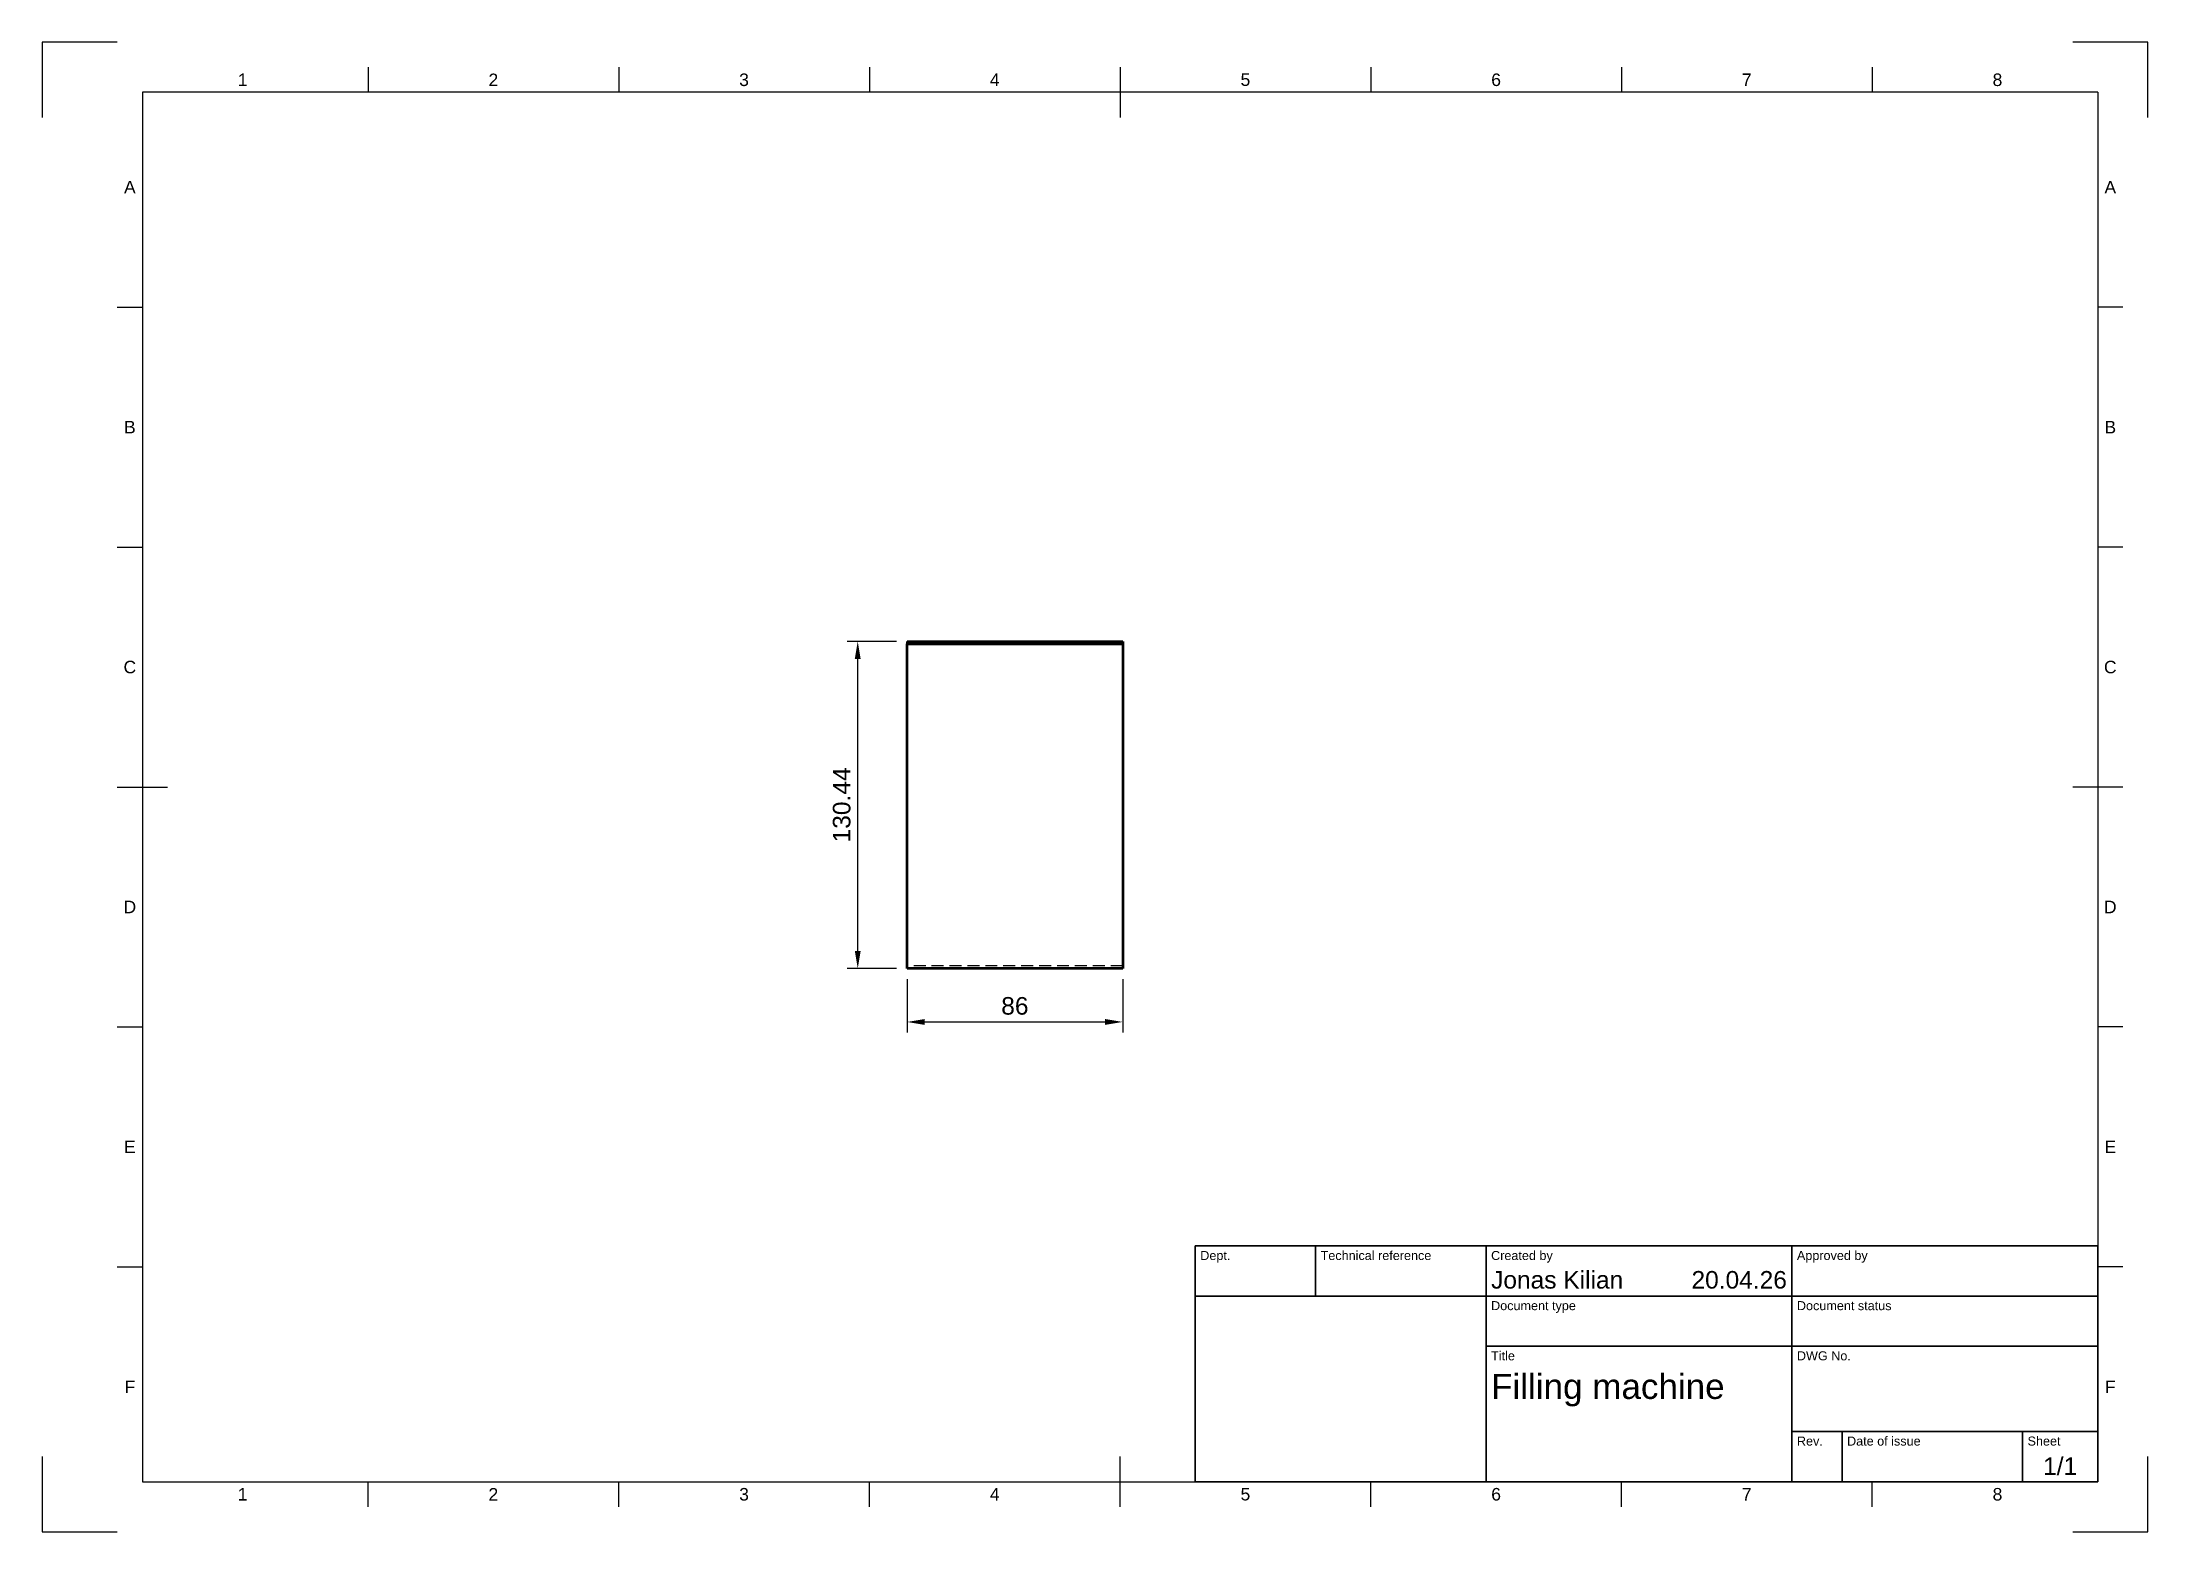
# Model space of a CAD drawing. Header units: millimetres. Extents: x 0 to 420, y 0 to 297.
import ezdxf
from ezdxf.enums import TextEntityAlignment as Align

# ---------------------------------------------------------------- set-up
doc = ezdxf.new("R2010")
doc.units = ezdxf.units.MM
doc.header["$LTSCALE"] = 0.75
doc.linetypes.add('HIDDEN2', pattern=[4.7625, 3.175, -1.5875])
for name, color, linetype, lineweight in [('BORDER', 7, 'Continuous', 25), ('FD_Dimensions', 7, 'Continuous', 25), ('Hidden', 7, 'HIDDEN2', 25), ('TITLEBLOCK', 7, 'Continuous', 35), ('Visible', 7, 'Continuous', 50)]:
    doc.layers.add(name, color=color, linetype=linetype, lineweight=lineweight)
doc.styles.add('FusionTitle', font='Arial.ttf')
doc.styles.get("Standard").update_dxf_attribs({"font": 'Arial.ttf'})
doc.dimstyles.new('Dim-ISO-25', dxfattribs={"dimtxt": 3.5, "dimasz": 3.5, "dimexe": 2.1, "dimexo": 2.1, "dimgap": 1.4, "dimtad": 1, "dimzin": 12, "dimdsep": 46, "dimtxsty": 'Standard', "dimcen": 0, "dimazin": 3, "dimtp": 0.1, "dimtm": 0.1, "dimtfac": 0.714286, "dimtmove": 0, "dimatfit": 3, "dimfxl": 1, "dimtzin": 12, "dimarcsym": 0})

# ---------------------------------------------------------------- blocks, each defined once
blk = doc.blocks.new('ISO_A3_SHEET')
at = {"layer": 'BORDER'}
for p, q in [((65, 292), (65, 287)), ((115, 292), (115, 287)), ((165, 292), (165, 287)), ((215, 292), (215, 282)), ((265, 292), (265, 287)), ((315, 292), (315, 287)), ((365, 292), (365, 287)), ((410, 287), (20, 287)), ((20, 287), (20, 10)), ((410, 287), (410, 10)), ((15, 244.16666), (20, 244.16666)), ((415, 244.16666), (410, 244.16666)), ((15, 196.33333), (20, 196.33333)), ((415, 196.33333), (410, 196.33333)), ((15, 148.5), (25, 148.5)), ((415, 148.5), (405, 148.5)), ((15, 100.66667), (20, 100.66667)), ((415, 100.66667), (410, 100.66667)), ((15, 52.83334), (20, 52.83334)), ((415, 52.83334), (410, 52.83334)), ((215, 5), (215, 15)), ((20, 10), (410, 10)), ((65, 5), (65, 10)), ((115, 5), (115, 10)), ((165, 5), (165, 10)), ((265, 5), (265, 10)), ((315, 5), (315, 10)), ((365, 5), (365, 10))]:
    blk.add_line(p, q, dxfattribs=at)
at = {"layer": 'Defpoints'}
for p, q in [((15, 297), (0, 297)), ((0, 297), (0, 282)), ((420, 297), (405, 297)), ((420, 282), (420, 297)), ((0, 15), (0, 0)), ((420, 0), (420, 15)), ((0, 0), (15, 0)), ((405, 0), (420, 0))]:
    blk.add_line(p, q, dxfattribs=at)
at = {"layer": 'BORDER', "style": 'FusionTitle'}
for s, p in [('1', (40, 289.5)), ('2', (90, 289.5)), ('3', (140, 289.5)), ('4', (190, 289.5)), ('5', (240, 289.5)), ('6', (290, 289.5)), ('7', (340, 289.5)), ('8', (390, 289.5)), ('A', (17.5, 268.08333)), ('A', (412.5, 268.08333)), ('B', (17.5, 220.25)), ('B', (412.5, 220.25)), ('C', (17.5, 172.41667)), ('C', (412.5, 172.41667)), ('D', (17.5, 124.58334)), ('D', (412.5, 124.58334)), ('E', (17.5, 76.75001)), ('E', (412.5, 76.75001)), ('F', (17.5, 28.91668)), ('F', (412.5, 28.91668)), ('1', (40, 7.5)), ('2', (90, 7.5)), ('3', (140, 7.5)), ('4', (190, 7.5)), ('5', (240, 7.5)), ('6', (290, 7.5)), ('7', (340, 7.5)), ('8', (390, 7.5))]:
    blk.add_text(s, height=2.5, dxfattribs=at).set_placement(p, align=Align.MIDDLE)
blk = doc.blocks.new('ISO_TITLEBLOCK')
at = {"layer": 'TITLEBLOCK'}
for p, q in [((0, 47), (-180, 47)), ((-180, 47), (-180, 0)), ((-156, 37), (-156, 47)), ((-122, 0), (-122, 47)), ((-61, 0), (-61, 47)), ((0, 0), (0, 47)), ((-180, 37), (0, 37)), ((-122, 27), (0, 27)), ((-61, 10), (0, 10)), ((-51, 0), (-51, 10)), ((-15, 0), (-15, 10)), ((-180, 0), (0, 0))]:
    blk.add_line(p, q, dxfattribs=at)
at = {"layer": 'TITLEBLOCK', "style": 'FusionTitle'}
for s, p in [('Dept.', (-179, 46)), ('Technical reference', (-155, 46)), ('Created by', (-121, 46)), ('Approved by', (-60, 46)), ('Document type', (-121, 36)), ('Document status', (-60, 36)), ('Title', (-121, 26)), ('DWG No.', (-60, 26)), ('Rev.', (-60, 9)), ('Date of issue', (-50, 9)), ('Sheet', (-14, 9))]:
    blk.add_text(s, height=1.8, dxfattribs=at).set_placement(p, align=Align.TOP_LEFT)
for tag, height, p in [('DEPT', 3.5, (-179, 42)), ('TECHNICAL_REFERENCE', 3.5, (-155, 42)), ('CREATED_BY', 3.5, (-121, 42)), ('APPROVED_BY', 3.5, (-60, 42)), ('DOCUMENT_TYPE', 3.5, (-121, 32)), ('DOCUMENT_STATUS', 3.5, (-60, 32)), ('TITLE_1', 5, (-121, 21.5)), ('TITLE_2', 5, (-121, 14)), ('TITLE_3', 5, (-121, 6.5)), ('DATE_OF_ISSUE', 3.5, (-50, 5))]:
    blk.add_attdef(tag, text='', height=height, dxfattribs=at).set_placement(p, align=Align.TOP_LEFT)
for tag, p in [('CREATED_DATE', (-62, 42)), ('APPROVED_DATE', (-0.99, 42))]:
    blk.add_attdef(tag, text='', height=3.5, dxfattribs=at).set_placement(p, align=Align.TOP_RIGHT)
for tag, height, p in [('DRAWING_NUMBER', 5, (-30.5, 19.75)), ('REV', 3.5, (-56, 4.85)), ('SHEET', 3.5, (-7.5, 4.85))]:
    blk.add_attdef(tag, text='', height=height, dxfattribs=at).set_placement(p, align=Align.TOP_CENTER)
blk = doc.blocks.new('*D6')
at = {"layer": 'Defpoints', "color": 0, "transparency": 16777216}
for p in [(162.676264, 177.538725), (172.520014, 177.538725), (172.520014, 112.319498)]:
    blk.add_point(p, dxfattribs=at)
at = {"layer": 'FD_Dimensions', "color": 0, "lineweight": -2, "transparency": 16777216}
for p, q in [((170.420014, 177.538725), (160.576264, 177.538725)), ((162.676264, 115.819498), (162.676264, 174.038725)), ((170.420014, 112.319498), (160.576264, 112.319498))]:
    blk.add_line(p, q, dxfattribs=at)
at = {"layer": 'FD_Dimensions', "color": 0, "transparency": 16777216}
for points in [[(162.092931, 174.038725), (163.259598, 174.038725), (162.676264, 177.538725)], [(162.092931, 115.819498), (163.259598, 115.819498), (162.676264, 112.319498)]]:
    blk.add_solid(points, dxfattribs=at)
at = {"layer": 'FD_Dimensions', "color": 0, "transparency": 16777216, "insert": (159.488065, 144.929111), "char_height": 3.5, "attachment_point": 5, "rotation": 90}
blk.add_mtext('130.44', dxfattribs=at)
blk = doc.blocks.new('*D7')
at = {"layer": 'Defpoints', "color": 0, "transparency": 16777216}
for p in [(172.520014, 112.319498), (215.520014, 112.319498), (215.520014, 101.655435)]:
    blk.add_point(p, dxfattribs=at)
at = {"layer": 'FD_Dimensions', "color": 0, "lineweight": -2, "transparency": 16777216}
for p, q in [((172.520014, 110.219498), (172.520014, 99.555435)), ((215.520014, 110.219498), (215.520014, 99.555435)), ((176.020014, 101.655435), (212.020014, 101.655435))]:
    blk.add_line(p, q, dxfattribs=at)
at = {"layer": 'FD_Dimensions', "color": 0, "transparency": 16777216}
for points in [[(176.020014, 102.238768), (176.020014, 101.072102), (172.520014, 101.655435)], [(212.020014, 102.238768), (212.020014, 101.072102), (215.520014, 101.655435)]]:
    blk.add_solid(points, dxfattribs=at)
at = {"layer": 'FD_Dimensions', "color": 0, "transparency": 16777216, "insert": (194.020014, 104.842441), "char_height": 3.5, "attachment_point": 5}
blk.add_mtext('86', dxfattribs=at)

msp = doc.modelspace()

# ---------------------------------------------------------------- linework, layer by layer
at = {"layer": 'Hidden', "extrusion": (0, 1, 0)}
msp.add_line((215.520014, 112.839067), (172.520014, 112.839067), dxfattribs=at)
at = {"layer": 'Visible', "extrusion": (0, 1, 0)}
for p, q in [((172.520014, 177.538725), (172.520014, 177.019155)), ((172.520014, 177.538725), (215.520014, 177.538725)), ((172.520014, 112.319498), (172.520014, 177.019155)), ((172.520014, 177.019155), (215.520014, 177.019155)), ((215.520014, 177.538725), (215.520014, 177.019155)), ((215.520014, 177.019155), (215.520014, 112.319498)), ((215.520014, 112.319498), (172.520014, 112.319498))]:
    msp.add_line(p, q, dxfattribs=at)

# ---------------------------------------------------------------- block references
at = {"layer": 'BORDER'}
msp.add_blockref('ISO_A3_SHEET', (0, 0), dxfattribs=at)
at = {"layer": 'TITLEBLOCK'}
msp.add_blockref('ISO_TITLEBLOCK', (410, 10), dxfattribs=at).add_auto_attribs({'CREATED_DATE': '20.04.26', 'SHEET': '1/1', 'TITLE_1': 'Filling machine', 'CREATED_BY': 'Jonas Kilian'})

# ---------------------------------------------------------------- dimensions: what is measured, and where the dimension line sits
at = {"layer": 'FD_Dimensions'}
dim = msp.add_linear_dim(base=(162.676264, 177.538725), p1=(172.520014, 112.319498), p2=(172.520014, 177.538725), angle=90, dimstyle='Dim-ISO-25', override={"dimlfac": 2}, dxfattribs=at)
dim.commit()
dim.dimension.update_dxf_attribs({"geometry": '*D6', "text_midpoint": (159.488065, 144.929111)})
dim = msp.add_linear_dim(base=(215.520014, 101.655435), p1=(172.520014, 112.319498), p2=(215.520014, 112.319498), dimstyle='Dim-ISO-25', override={"dimlfac": 2}, dxfattribs=at)
dim.commit()
dim.dimension.update_dxf_attribs({"geometry": '*D7', "text_midpoint": (194.020014, 104.842441)})

doc.saveas('drawing.dxf')
